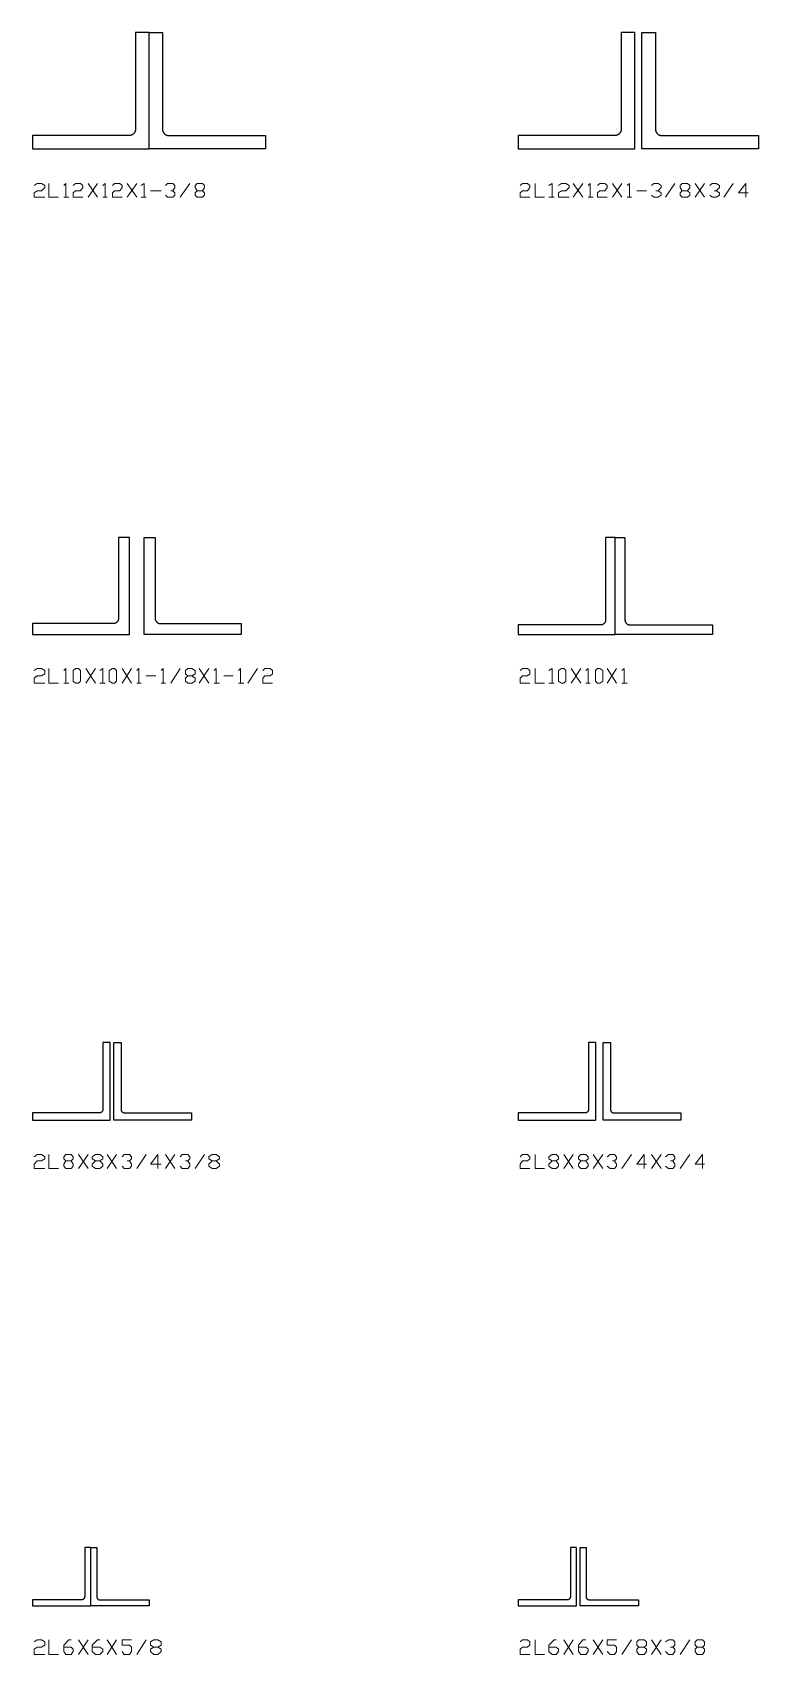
# Model space of a CAD drawing. Header units: inches. Extents: x 0 to 985, y -1555 to 12.
# Drawn here: x 0 to 74.8, y -155 to 12 of the extents above; entities that cross this region are included whole.
import ezdxf

# ---------------------------------------------------------------- set-up
doc = ezdxf.new("R2010")
doc.units = ezdxf.units.IN
doc.header["$MEASUREMENT"] = 0
doc.layers.add('AISC_STEEL', color=7, linetype='Continuous')

msp = doc.modelspace()

# ---------------------------------------------------------------- linework, layer by layer
at = {"color": 3, "lineweight": 0}
for points in [[(0.16, -3.76), (0.49, -3.54), (0.93, -3.54), (1.26, -3.76), (1.26, -3.97), (0.93, -4.3), (0.49, -4.3), (0.16, -4.52), (0.16, -4.96), (1.26, -4.96)], [(1.69, -3.54), (1.69, -4.96), (2.67, -4.96)], [(3.22, -3.76), (3.44, -3.54), (3.44, -4.96)], [(3.22, -4.96), (3.76, -4.96)], [(4.2, -3.76), (4.42, -3.54), (4.96, -3.54), (5.18, -3.76), (5.18, -3.97), (4.96, -4.3), (4.42, -4.3), (4.2, -4.52), (4.2, -4.96), (5.18, -4.96)], [(5.73, -4.96), (6.71, -3.54)], [(5.73, -3.54), (6.71, -4.96)], [(7.25, -3.76), (7.47, -3.54), (7.47, -4.96)], [(7.25, -4.96), (7.69, -4.96)], [(8.23, -3.76), (8.45, -3.54), (9, -3.54), (9.22, -3.76), (9.22, -3.97), (9, -4.3), (8.45, -4.3), (8.23, -4.52), (8.23, -4.96), (9.22, -4.96)], [(9.76, -4.96), (10.74, -3.54)], [(9.76, -3.54), (10.74, -4.96)], [(11.18, -3.76), (11.51, -3.54), (11.51, -4.96)], [(11.18, -4.96), (11.72, -4.96)], [(12.16, -4.3), (13.25, -4.3)], [(13.69, -3.76), (13.91, -3.54), (14.45, -3.54), (14.67, -3.76), (14.67, -3.97), (14.45, -4.3), (14.23, -4.3)], [(14.45, -4.3), (14.67, -4.52), (14.67, -4.74), (14.45, -4.96), (13.91, -4.96), (13.69, -4.74)], [(15.21, -4.96), (16.2, -3.54)], [(17.5, -4.3), (17.72, -4.52), (17.72, -4.74), (17.5, -4.96), (16.96, -4.96), (16.74, -4.74), (16.74, -4.52), (16.96, -4.3), (17.5, -4.3), (17.72, -3.97), (17.72, -3.76), (17.5, -3.54), (16.96, -3.54), (16.74, -3.76), (16.74, -3.97), (16.96, -4.3)], [(50.22, -3.76), (50.44, -3.54), (50.98, -3.54), (51.2, -3.76), (51.2, -3.97), (50.98, -4.3), (50.44, -4.3), (50.22, -4.52), (50.22, -4.96), (51.2, -4.96)], [(51.75, -3.54), (51.75, -4.96), (52.73, -4.96)], [(53.16, -3.76), (53.49, -3.54), (53.49, -4.96)], [(53.16, -4.96), (53.71, -4.96)], [(54.15, -3.76), (54.47, -3.54), (54.91, -3.54), (55.24, -3.76), (55.24, -3.97), (54.91, -4.3), (54.47, -4.3), (54.15, -4.52), (54.15, -4.96), (55.24, -4.96)], [(55.67, -4.96), (56.65, -3.54)], [(55.67, -3.54), (56.65, -4.96)], [(57.2, -3.76), (57.42, -3.54), (57.42, -4.96)], [(57.2, -4.96), (57.74, -4.96)], [(58.18, -3.76), (58.4, -3.54), (58.94, -3.54), (59.16, -3.76), (59.16, -3.97), (58.94, -4.3), (58.4, -4.3), (58.18, -4.52), (58.18, -4.96), (59.16, -4.96)], [(59.71, -4.96), (60.69, -3.54)], [(59.71, -3.54), (60.69, -4.96)], [(61.23, -3.76), (61.45, -3.54), (61.45, -4.96)], [(61.23, -4.96), (61.67, -4.96)], [(62.22, -4.3), (63.2, -4.3)], [(63.74, -3.76), (63.96, -3.54), (64.4, -3.54), (64.72, -3.76), (64.72, -3.97), (64.4, -4.3), (64.18, -4.3)], [(64.4, -4.3), (64.72, -4.52), (64.72, -4.74), (64.4, -4.96), (63.96, -4.96), (63.74, -4.74)], [(65.16, -4.96), (66.14, -3.54)], [(67.45, -4.3), (67.67, -4.52), (67.67, -4.74), (67.45, -4.96), (66.9, -4.96), (66.69, -4.74), (66.69, -4.52), (66.9, -4.3), (67.45, -4.3), (67.67, -3.97), (67.67, -3.76), (67.45, -3.54), (66.9, -3.54), (66.69, -3.76), (66.69, -3.97), (66.9, -4.3)], [(68.21, -4.96), (69.19, -3.54)], [(68.21, -3.54), (69.19, -4.96)], [(69.74, -3.76), (69.96, -3.54), (70.39, -3.54), (70.72, -3.76), (70.72, -3.97), (70.39, -4.3), (70.18, -4.3)], [(70.39, -4.3), (70.72, -4.52), (70.72, -4.74), (70.39, -4.96), (69.96, -4.96), (69.74, -4.74)], [(71.16, -4.96), (72.14, -3.54)], [(73.67, -4.52), (72.68, -4.52), (73.45, -3.54), (73.45, -4.96)], [(0.16, -53.7), (0.49, -53.48), (0.93, -53.48), (1.26, -53.7), (1.26, -54.03), (0.93, -54.25), (0.49, -54.25), (0.16, -54.47), (0.16, -55.01), (1.26, -55.01)], [(1.69, -53.48), (1.69, -55.01), (2.67, -55.01)], [(3.22, -53.7), (3.44, -53.48), (3.44, -55.01)], [(3.22, -55.01), (3.76, -55.01)], [(5.51, -55.01), (6.49, -53.48)], [(5.51, -53.48), (6.49, -55.01)], [(6.93, -53.7), (7.25, -53.48), (7.25, -55.01)], [(6.93, -55.01), (7.47, -55.01)], [(9.22, -55.01), (10.2, -53.48)], [(9.22, -53.48), (10.2, -55.01)], [(10.74, -53.7), (10.96, -53.48), (10.96, -55.01)], [(10.74, -55.01), (11.18, -55.01)], [(11.72, -54.25), (12.71, -54.25)], [(13.25, -53.7), (13.47, -53.48), (13.47, -55.01)], [(13.25, -55.01), (13.69, -55.01)], [(14.23, -55.01), (15.21, -53.48)], [(16.41, -54.25), (16.74, -54.47), (16.74, -54.79), (16.41, -55.01), (15.98, -55.01), (15.76, -54.79), (15.76, -54.47), (15.98, -54.25), (16.41, -54.25), (16.74, -54.03), (16.74, -53.7), (16.41, -53.48), (15.98, -53.48), (15.76, -53.7), (15.76, -54.03), (15.98, -54.25)], [(17.18, -55.01), (18.16, -53.48)], [(17.18, -53.48), (18.16, -55.01)], [(18.7, -53.7), (18.92, -53.48), (18.92, -55.01)], [(18.7, -55.01), (19.25, -55.01)], [(19.69, -54.25), (20.67, -54.25)], [(21.21, -53.7), (21.43, -53.48), (21.43, -55.01)], [(21.21, -55.01), (21.76, -55.01)], [(22.19, -55.01), (23.17, -53.48)], [(23.72, -53.7), (23.94, -53.48), (24.48, -53.48), (24.7, -53.7), (24.7, -54.03), (24.48, -54.25), (23.94, -54.25), (23.72, -54.47), (23.72, -55.01), (24.7, -55.01)], [(50.22, -53.7), (50.44, -53.48), (50.98, -53.48), (51.2, -53.7), (51.2, -54.03), (50.98, -54.25), (50.44, -54.25), (50.22, -54.47), (50.22, -55.01), (51.2, -55.01)], [(51.75, -53.48), (51.75, -55.01), (52.73, -55.01)], [(53.16, -53.7), (53.49, -53.48), (53.49, -55.01)], [(53.16, -55.01), (53.71, -55.01)], [(55.45, -55.01), (56.44, -53.48)], [(55.45, -53.48), (56.44, -55.01)], [(56.98, -53.7), (57.2, -53.48), (57.2, -55.01)], [(56.98, -55.01), (57.42, -55.01)], [(59.16, -55.01), (60.14, -53.48)], [(59.16, -53.48), (60.14, -55.01)], [(60.69, -53.7), (60.91, -53.48), (60.91, -55.01)], [(60.69, -55.01), (61.23, -55.01)], [(0.16, -103.76), (0.49, -103.54), (0.93, -103.54), (1.26, -103.76), (1.26, -103.97), (0.93, -104.19), (0.49, -104.19), (0.16, -104.52), (0.16, -104.96), (1.26, -104.96)], [(1.69, -103.54), (1.69, -104.96), (2.67, -104.96)], [(3.98, -104.19), (4.2, -104.52), (4.2, -104.74), (3.98, -104.96), (3.44, -104.96), (3.22, -104.74), (3.22, -104.52), (3.44, -104.19), (3.98, -104.19), (4.2, -103.97), (4.2, -103.76), (3.98, -103.54), (3.44, -103.54), (3.22, -103.76), (3.22, -103.97), (3.44, -104.19)], [(4.75, -104.96), (5.73, -103.54)], [(4.75, -103.54), (5.73, -104.96)], [(6.93, -104.19), (7.25, -104.52), (7.25, -104.74), (6.93, -104.96), (6.49, -104.96), (6.16, -104.74), (6.16, -104.52), (6.49, -104.19), (6.93, -104.19), (7.25, -103.97), (7.25, -103.76), (6.93, -103.54), (6.49, -103.54), (6.16, -103.76), (6.16, -103.97), (6.49, -104.19)], [(7.69, -104.96), (8.67, -103.54)], [(7.69, -103.54), (8.67, -104.96)], [(9.22, -103.76), (9.43, -103.54), (9.98, -103.54), (10.2, -103.76), (10.2, -103.97), (9.98, -104.19), (9.76, -104.19)], [(10.74, -104.96), (11.72, -103.54)], [(13.25, -104.52), (12.16, -104.52), (12.92, -103.54), (12.92, -104.96)], [(13.69, -104.96), (14.67, -103.54)], [(13.69, -103.54), (14.67, -104.96)], [(15.21, -103.76), (15.43, -103.54), (15.98, -103.54), (16.2, -103.76), (16.2, -103.97), (15.98, -104.19), (15.76, -104.19)], [(16.74, -104.96), (17.72, -103.54)], [(18.92, -104.19), (19.25, -104.52), (19.25, -104.74), (18.92, -104.96), (18.49, -104.96), (18.16, -104.74), (18.16, -104.52), (18.49, -104.19), (18.92, -104.19), (19.25, -103.97), (19.25, -103.76), (18.92, -103.54), (18.49, -103.54), (18.16, -103.76), (18.16, -103.97), (18.49, -104.19)], [(50.22, -103.76), (50.44, -103.54), (50.98, -103.54), (51.2, -103.76), (51.2, -103.97), (50.98, -104.19), (50.44, -104.19), (50.22, -104.52), (50.22, -104.96), (51.2, -104.96)], [(51.75, -103.54), (51.75, -104.96), (52.73, -104.96)], [(53.93, -104.19), (54.15, -104.52), (54.15, -104.74), (53.93, -104.96), (53.49, -104.96), (53.16, -104.74), (53.16, -104.52), (53.49, -104.19), (53.93, -104.19), (54.15, -103.97), (54.15, -103.76), (53.93, -103.54), (53.49, -103.54), (53.16, -103.76), (53.16, -103.97), (53.49, -104.19)], [(54.69, -104.96), (55.67, -103.54)], [(54.69, -103.54), (55.67, -104.96)], [(56.98, -104.19), (57.2, -104.52), (57.2, -104.74), (56.98, -104.96), (56.44, -104.96), (56.22, -104.74), (56.22, -104.52), (56.44, -104.19), (56.98, -104.19), (57.2, -103.97), (57.2, -103.76), (56.98, -103.54), (56.44, -103.54), (56.22, -103.76), (56.22, -103.97), (56.44, -104.19)], [(57.74, -104.96), (58.73, -103.54)], [(57.74, -103.54), (58.73, -104.96)], [(59.16, -103.76), (59.49, -103.54), (59.93, -103.54), (60.14, -103.76), (60.14, -103.97), (59.93, -104.19), (59.71, -104.19)], [(60.69, -104.96), (61.67, -103.54)], [(63.2, -104.52), (62.22, -104.52), (62.98, -103.54), (62.98, -104.96)], [(63.74, -104.96), (64.72, -103.54)], [(63.74, -103.54), (64.72, -104.96)], [(65.16, -103.76), (65.49, -103.54), (65.92, -103.54), (66.14, -103.76), (66.14, -103.97), (65.92, -104.19), (65.7, -104.19)], [(66.69, -104.96), (67.67, -103.54)], [(69.19, -104.52), (68.21, -104.52), (68.98, -103.54), (68.98, -104.96)], [(9.98, -104.19), (10.2, -104.52), (10.2, -104.74), (9.98, -104.96), (9.43, -104.96), (9.22, -104.74)], [(15.98, -104.19), (16.2, -104.52), (16.2, -104.74), (15.98, -104.96), (15.43, -104.96), (15.21, -104.74)], [(59.93, -104.19), (60.14, -104.52), (60.14, -104.74), (59.93, -104.96), (59.49, -104.96), (59.16, -104.74)], [(65.92, -104.19), (66.14, -104.52), (66.14, -104.74), (65.92, -104.96), (65.49, -104.96), (65.16, -104.74)], [(0.16, -153.7), (0.49, -153.48), (0.93, -153.48), (1.26, -153.7), (1.26, -154.03), (0.93, -154.25), (0.49, -154.25), (0.16, -154.47), (0.16, -155.01), (1.26, -155.01)], [(1.69, -153.48), (1.69, -155.01), (2.67, -155.01)], [(3.22, -154.25), (3.98, -154.25), (4.2, -154.47), (4.2, -154.68), (3.98, -155.01), (3.44, -155.01), (3.22, -154.68), (3.22, -154.03), (3.76, -153.48), (3.98, -153.48)], [(4.75, -155.01), (5.73, -153.48)], [(4.75, -153.48), (5.73, -155.01)], [(6.16, -154.25), (6.93, -154.25), (7.25, -154.47), (7.25, -154.68), (6.93, -155.01), (6.49, -155.01), (6.16, -154.68), (6.16, -154.03), (6.71, -153.48), (6.93, -153.48)], [(7.69, -155.01), (8.67, -153.48)], [(7.69, -153.48), (8.67, -155.01)], [(9.22, -154.68), (9.43, -155.01), (9.98, -155.01), (10.2, -154.68), (10.2, -154.25), (9.98, -154.03), (9.22, -154.03), (9.22, -153.48), (10.2, -153.48)], [(10.74, -155.01), (11.72, -153.48)], [(12.92, -154.25), (13.25, -154.47), (13.25, -154.68), (12.92, -155.01), (12.49, -155.01), (12.16, -154.68), (12.16, -154.47), (12.49, -154.25), (12.92, -154.25), (13.25, -154.03), (13.25, -153.7), (12.92, -153.48), (12.49, -153.48), (12.16, -153.7), (12.16, -154.03), (12.49, -154.25)], [(50.22, -153.7), (50.44, -153.48), (50.98, -153.48), (51.2, -153.7), (51.2, -154.03), (50.98, -154.25), (50.44, -154.25), (50.22, -154.47), (50.22, -155.01), (51.2, -155.01)], [(51.75, -153.48), (51.75, -155.01), (52.73, -155.01)], [(53.16, -154.25), (53.93, -154.25), (54.15, -154.47), (54.15, -154.68), (53.93, -155.01), (53.49, -155.01), (53.16, -154.68), (53.16, -154.03), (53.71, -153.48), (53.93, -153.48)], [(54.69, -155.01), (55.67, -153.48)], [(54.69, -153.48), (55.67, -155.01)], [(56.22, -154.25), (56.98, -154.25), (57.2, -154.47), (57.2, -154.68), (56.98, -155.01), (56.44, -155.01), (56.22, -154.68), (56.22, -154.03), (56.65, -153.48), (56.98, -153.48)], [(57.74, -155.01), (58.73, -153.48)], [(57.74, -153.48), (58.73, -155.01)], [(59.16, -154.68), (59.49, -155.01), (59.93, -155.01), (60.14, -154.68), (60.14, -154.25), (59.93, -154.03), (59.16, -154.03), (59.16, -153.48), (60.14, -153.48)], [(60.69, -155.01), (61.67, -153.48)], [(62.98, -154.25), (63.2, -154.47), (63.2, -154.68), (62.98, -155.01), (62.43, -155.01), (62.22, -154.68), (62.22, -154.47), (62.43, -154.25), (62.98, -154.25), (63.2, -154.03), (63.2, -153.7), (62.98, -153.48), (62.43, -153.48), (62.22, -153.7), (62.22, -154.03), (62.43, -154.25)], [(63.74, -155.01), (64.72, -153.48)], [(63.74, -153.48), (64.72, -155.01)], [(65.16, -153.7), (65.49, -153.48), (65.92, -153.48), (66.14, -153.7), (66.14, -154.03), (65.92, -154.25), (65.7, -154.25)], [(66.69, -155.01), (67.67, -153.48)], [(68.98, -154.25), (69.19, -154.47), (69.19, -154.68), (68.98, -155.01), (68.43, -155.01), (68.21, -154.68), (68.21, -154.47), (68.43, -154.25), (68.98, -154.25), (69.19, -154.03), (69.19, -153.7), (68.98, -153.48), (68.43, -153.48), (68.21, -153.7), (68.21, -154.03), (68.43, -154.25)], [(65.92, -154.25), (66.14, -154.47), (66.14, -154.68), (65.92, -155.01), (65.49, -155.01), (65.16, -154.68)]]:
    msp.add_lwpolyline(points, dxfattribs=at)
for points in [[(4.42, -55.01), (4.2, -54.79), (4.2, -53.7), (4.42, -53.48), (4.75, -53.48), (4.96, -53.7), (4.96, -54.79), (4.75, -55.01), (4.42, -55.01)], [(8.23, -55.01), (7.91, -54.79), (7.91, -53.7), (8.23, -53.48), (8.45, -53.48), (8.67, -53.7), (8.67, -54.79), (8.45, -55.01), (8.23, -55.01)], [(54.47, -55.01), (54.15, -54.79), (54.15, -53.7), (54.47, -53.48), (54.69, -53.48), (54.91, -53.7), (54.91, -54.79), (54.69, -55.01), (54.47, -55.01)], [(58.18, -55.01), (57.96, -54.79), (57.96, -53.7), (58.18, -53.48), (58.4, -53.48), (58.73, -53.7), (58.73, -54.79), (58.4, -55.01), (58.18, -55.01)]]:
    msp.add_lwpolyline(points, close=True, dxfattribs=at)
at = {"layer": 'AISC_STEEL'}
for points in [[(0, 0), (12, 0), (12, 12), (10.62, 12), (10.62, 2.07), (10.62, 2.04), (10.62, 2.01), (10.61, 1.98), (10.61, 1.95), (10.6, 1.92), (10.6, 1.9), (10.59, 1.87), (10.58, 1.84), (10.57, 1.81), (10.56, 1.79), (10.55, 1.76), (10.53, 1.73), (10.52, 1.71), (10.5, 1.68), (10.48, 1.66), (10.47, 1.64), (10.45, 1.61), (10.43, 1.59), (10.41, 1.57), (10.39, 1.55), (10.36, 1.53), (10.34, 1.52), (10.32, 1.5), (10.29, 1.48), (10.27, 1.47), (10.24, 1.45), (10.21, 1.44), (10.19, 1.43), (10.16, 1.42), (10.13, 1.41), (10.1, 1.4), (10.08, 1.4), (10.05, 1.39), (10.02, 1.39), (9.99, 1.38), (9.96, 1.38), (9.93, 1.38), (0, 1.38)], [(24, 0), (12, 0), (12, 12), (13.38, 12), (13.38, 2.07), (13.38, 2.04), (13.38, 2.01), (13.39, 1.98), (13.39, 1.95), (13.4, 1.92), (13.4, 1.9), (13.41, 1.87), (13.42, 1.84), (13.43, 1.81), (13.44, 1.79), (13.45, 1.76), (13.47, 1.73), (13.48, 1.71), (13.5, 1.68), (13.52, 1.66), (13.53, 1.64), (13.55, 1.61), (13.57, 1.59), (13.59, 1.57), (13.61, 1.55), (13.64, 1.53), (13.66, 1.52), (13.68, 1.5), (13.71, 1.48), (13.73, 1.47), (13.76, 1.45), (13.79, 1.44), (13.81, 1.43), (13.84, 1.42), (13.87, 1.41), (13.9, 1.4), (13.92, 1.4), (13.95, 1.39), (13.98, 1.39), (14.01, 1.38), (14.04, 1.38), (14.07, 1.38), (24, 1.38)], [(50, 0), (62, 0), (62, 12), (60.62, 12), (60.62, 2.07), (60.62, 2.04), (60.62, 2.01), (60.61, 1.98), (60.61, 1.95), (60.6, 1.92), (60.6, 1.9), (60.59, 1.87), (60.58, 1.84), (60.57, 1.81), (60.56, 1.79), (60.55, 1.76), (60.53, 1.73), (60.52, 1.71), (60.5, 1.68), (60.48, 1.66), (60.47, 1.64), (60.45, 1.61), (60.43, 1.59), (60.41, 1.57), (60.39, 1.55), (60.36, 1.53), (60.34, 1.52), (60.32, 1.5), (60.29, 1.48), (60.27, 1.47), (60.24, 1.45), (60.21, 1.44), (60.19, 1.43), (60.16, 1.42), (60.13, 1.41), (60.1, 1.4), (60.08, 1.4), (60.05, 1.39), (60.02, 1.39), (59.99, 1.38), (59.96, 1.38), (59.93, 1.38), (50, 1.38)], [(74.75, 0), (62.75, 0), (62.75, 12), (64.13, 12), (64.13, 2.07), (64.13, 2.04), (64.13, 2.01), (64.14, 1.98), (64.14, 1.95), (64.15, 1.92), (64.15, 1.9), (64.16, 1.87), (64.17, 1.84), (64.18, 1.81), (64.19, 1.79), (64.2, 1.76), (64.22, 1.73), (64.23, 1.71), (64.25, 1.68), (64.27, 1.66), (64.28, 1.64), (64.3, 1.61), (64.32, 1.59), (64.34, 1.57), (64.36, 1.55), (64.39, 1.53), (64.41, 1.52), (64.43, 1.5), (64.46, 1.48), (64.48, 1.47), (64.51, 1.45), (64.54, 1.44), (64.56, 1.43), (64.59, 1.42), (64.62, 1.41), (64.65, 1.4), (64.67, 1.4), (64.7, 1.39), (64.73, 1.39), (64.76, 1.38), (64.79, 1.38), (64.82, 1.38), (74.75, 1.38)], [(0, -50), (10, -50), (10, -40), (8.87, -40), (8.87, -48.3), (8.87, -48.33), (8.87, -48.36), (8.86, -48.39), (8.86, -48.42), (8.85, -48.45), (8.84, -48.48), (8.83, -48.51), (8.82, -48.53), (8.81, -48.56), (8.79, -48.59), (8.78, -48.61), (8.76, -48.64), (8.74, -48.66), (8.72, -48.68), (8.7, -48.7), (8.68, -48.72), (8.66, -48.74), (8.64, -48.76), (8.61, -48.78), (8.59, -48.79), (8.56, -48.81), (8.53, -48.82), (8.51, -48.83), (8.48, -48.84), (8.45, -48.85), (8.42, -48.86), (8.39, -48.86), (8.36, -48.87), (8.33, -48.87), (8.3, -48.87), (0, -48.87)], [(21.5, -50), (11.5, -50), (11.5, -40), (12.63, -40), (12.63, -48.3), (12.63, -48.33), (12.63, -48.36), (12.64, -48.39), (12.64, -48.42), (12.65, -48.45), (12.66, -48.48), (12.67, -48.51), (12.68, -48.53), (12.69, -48.56), (12.71, -48.59), (12.72, -48.61), (12.74, -48.64), (12.76, -48.66), (12.78, -48.68), (12.8, -48.7), (12.82, -48.72), (12.84, -48.74), (12.86, -48.76), (12.89, -48.78), (12.91, -48.79), (12.94, -48.81), (12.97, -48.82), (12.99, -48.83), (13.02, -48.84), (13.05, -48.85), (13.08, -48.86), (13.11, -48.86), (13.14, -48.87), (13.17, -48.87), (13.2, -48.87), (21.5, -48.87)], [(50, -50), (60, -50), (60, -40), (59, -40), (59, -48.5), (59, -48.53), (59, -48.56), (58.99, -48.59), (58.99, -48.62), (58.98, -48.64), (58.97, -48.67), (58.96, -48.7), (58.95, -48.72), (58.93, -48.75), (58.92, -48.77), (58.9, -48.8), (58.88, -48.82), (58.86, -48.84), (58.84, -48.86), (58.82, -48.88), (58.8, -48.9), (58.77, -48.92), (58.75, -48.93), (58.72, -48.95), (58.7, -48.96), (58.67, -48.97), (58.64, -48.98), (58.62, -48.99), (58.59, -48.99), (58.56, -49), (58.53, -49), (58.5, -49), (50, -49)], [(70, -50), (60, -50), (60, -40), (61, -40), (61, -48.5), (61, -48.53), (61, -48.56), (61.01, -48.59), (61.01, -48.62), (61.02, -48.64), (61.03, -48.67), (61.04, -48.7), (61.05, -48.72), (61.07, -48.75), (61.08, -48.77), (61.1, -48.8), (61.12, -48.82), (61.14, -48.84), (61.16, -48.86), (61.18, -48.88), (61.2, -48.9), (61.23, -48.92), (61.25, -48.93), (61.28, -48.95), (61.3, -48.96), (61.33, -48.97), (61.36, -48.98), (61.38, -48.99), (61.41, -48.99), (61.44, -49), (61.47, -49), (61.5, -49), (70, -49)], [(0, -100), (8, -100), (8, -92), (7.25, -92), (7.25, -98.88), (7.25, -98.9), (7.25, -98.93), (7.24, -98.96), (7.23, -98.99), (7.22, -99.02), (7.21, -99.05), (7.19, -99.07), (7.18, -99.1), (7.16, -99.12), (7.14, -99.14), (7.12, -99.16), (7.1, -99.18), (7.07, -99.19), (7.05, -99.21), (7.02, -99.22), (6.99, -99.23), (6.96, -99.24), (6.93, -99.25), (6.9, -99.25), (6.88, -99.25), (0, -99.25)], [(16.38, -100), (8.38, -100), (8.38, -92), (9.12, -92), (9.12, -98.88), (9.13, -98.9), (9.13, -98.93), (9.14, -98.96), (9.14, -98.99), (9.15, -99.02), (9.17, -99.05), (9.18, -99.07), (9.2, -99.1), (9.21, -99.12), (9.23, -99.14), (9.26, -99.16), (9.28, -99.18), (9.3, -99.19), (9.33, -99.21), (9.36, -99.22), (9.38, -99.23), (9.41, -99.24), (9.44, -99.25), (9.47, -99.25), (9.5, -99.25), (16.38, -99.25)], [(50, -100), (58, -100), (58, -92), (57.25, -92), (57.25, -98.88), (57.25, -98.9), (57.25, -98.93), (57.24, -98.96), (57.23, -98.99), (57.22, -99.02), (57.21, -99.05), (57.19, -99.07), (57.18, -99.1), (57.16, -99.12), (57.14, -99.14), (57.12, -99.16), (57.1, -99.18), (57.07, -99.19), (57.05, -99.21), (57.02, -99.22), (56.99, -99.23), (56.96, -99.24), (56.93, -99.25), (56.9, -99.25), (56.88, -99.25), (50, -99.25)], [(66.75, -100), (58.75, -100), (58.75, -92), (59.5, -92), (59.5, -98.88), (59.5, -98.9), (59.5, -98.93), (59.51, -98.96), (59.52, -98.99), (59.53, -99.02), (59.54, -99.05), (59.56, -99.07), (59.57, -99.1), (59.59, -99.12), (59.61, -99.14), (59.63, -99.16), (59.65, -99.18), (59.68, -99.19), (59.7, -99.21), (59.73, -99.22), (59.76, -99.23), (59.79, -99.24), (59.82, -99.25), (59.85, -99.25), (59.88, -99.25), (66.75, -99.25)], [(0, -150), (6, -150), (6, -144), (5.38, -144), (5.38, -149.06), (5.37, -149.09), (5.37, -149.12), (5.36, -149.15), (5.35, -149.18), (5.34, -149.2), (5.33, -149.23), (5.31, -149.25), (5.29, -149.27), (5.27, -149.29), (5.25, -149.31), (5.23, -149.33), (5.2, -149.34), (5.18, -149.35), (5.15, -149.36), (5.12, -149.37), (5.09, -149.37), (5.06, -149.38), (0, -149.38)], [(12, -150), (6, -150), (6, -144), (6.62, -144), (6.62, -149.06), (6.63, -149.09), (6.63, -149.12), (6.64, -149.15), (6.65, -149.18), (6.66, -149.2), (6.67, -149.23), (6.69, -149.25), (6.71, -149.27), (6.73, -149.29), (6.75, -149.31), (6.77, -149.33), (6.8, -149.34), (6.82, -149.35), (6.85, -149.36), (6.88, -149.37), (6.91, -149.37), (6.94, -149.38), (12, -149.38)], [(50, -150), (56, -150), (56, -144), (55.38, -144), (55.38, -149.06), (55.37, -149.09), (55.37, -149.12), (55.36, -149.15), (55.35, -149.18), (55.34, -149.2), (55.33, -149.23), (55.31, -149.25), (55.29, -149.27), (55.27, -149.29), (55.25, -149.31), (55.23, -149.33), (55.2, -149.34), (55.18, -149.35), (55.15, -149.36), (55.12, -149.37), (55.09, -149.37), (55.06, -149.38), (50, -149.38)], [(62.38, -150), (56.38, -150), (56.38, -144), (57, -144), (57, -149.06), (57, -149.09), (57.01, -149.12), (57.01, -149.15), (57.02, -149.18), (57.03, -149.2), (57.05, -149.23), (57.06, -149.25), (57.08, -149.27), (57.1, -149.29), (57.12, -149.31), (57.15, -149.33), (57.17, -149.34), (57.2, -149.35), (57.23, -149.36), (57.26, -149.37), (57.28, -149.37), (57.31, -149.38), (62.38, -149.38)]]:
    msp.add_lwpolyline(points, close=True, dxfattribs=at)

doc.saveas('drawing.dxf')
